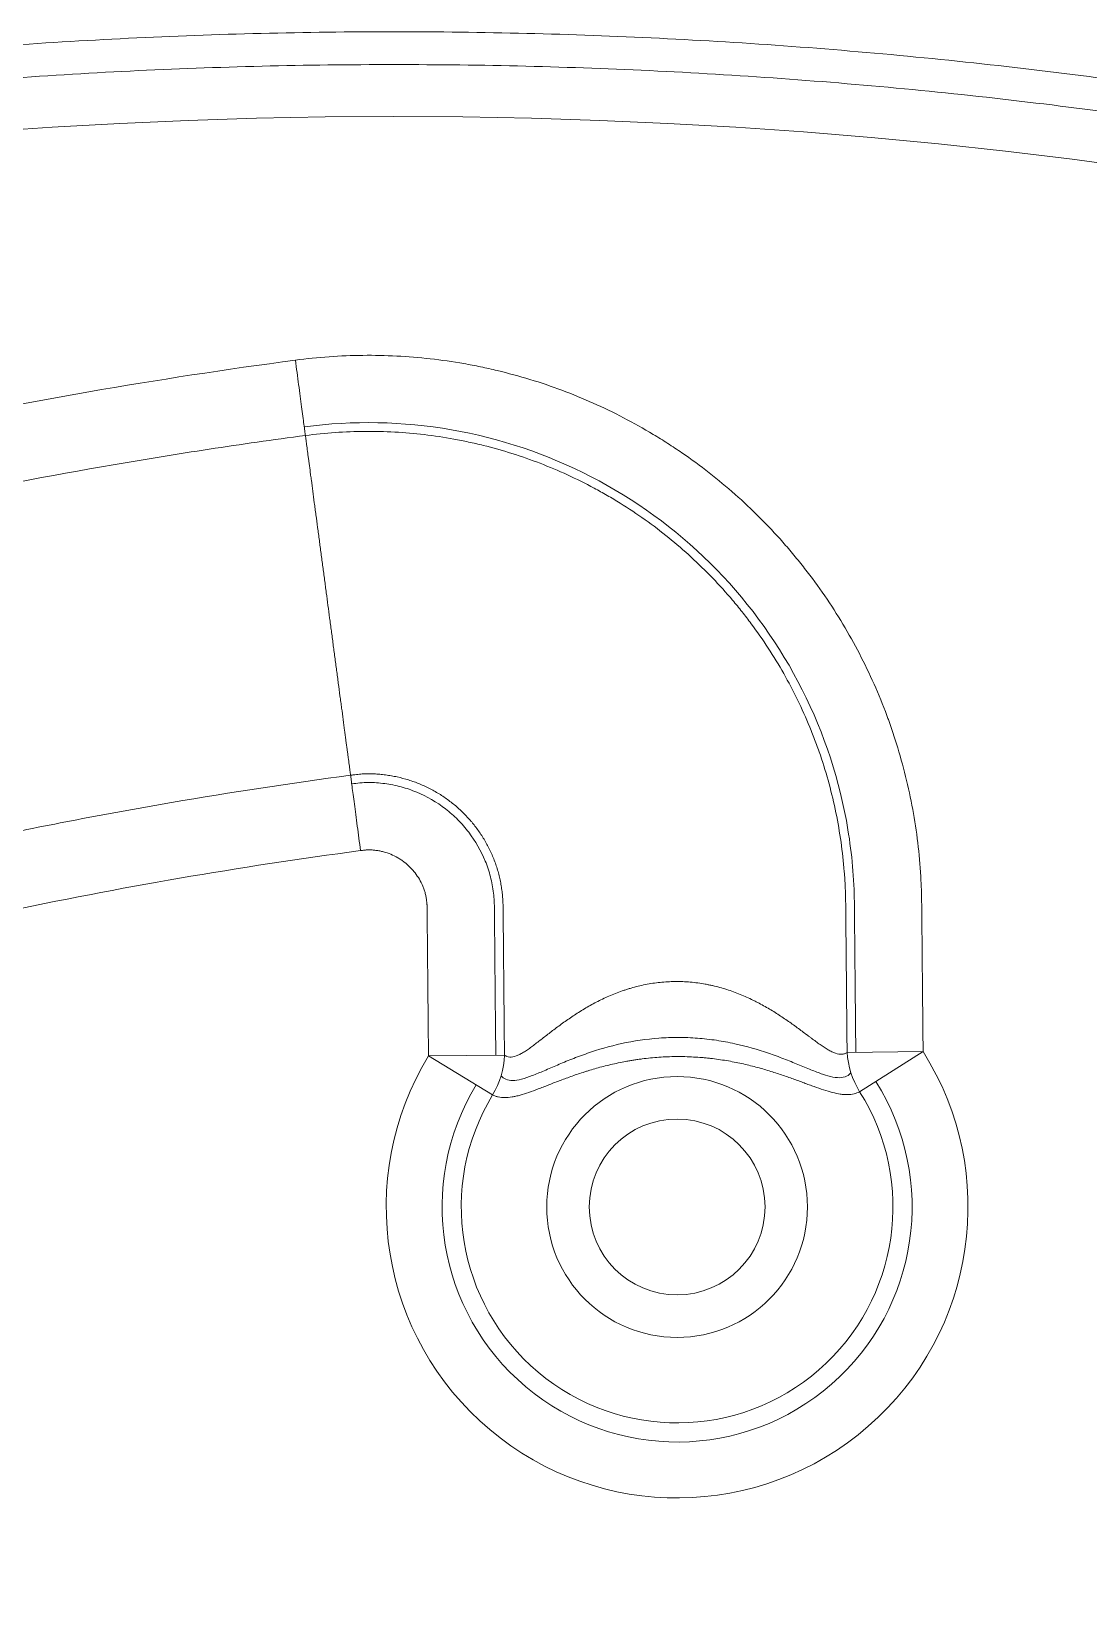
# Model space of a CAD drawing. Header units: millimetres. Extents: x -461 to 2810, y 2853 to 3908.
# Drawn here: x 1785.3 to 1825, y 3680.6 to 3740.2 of the extents above; entities that cross this region are included whole.
import ezdxf

# ---------------------------------------------------------------- set-up
doc = ezdxf.new("R2010")
doc.units = ezdxf.units.MM
doc.layers.add('粗实线层', color=7, linetype='Continuous', lineweight=35)

msp = doc.modelspace()

# ---------------------------------------------------------------- linework, layer by layer
at = {"layer": '粗实线层', "lineweight": 20}
for p, q in [((1803.054, 3701.816), (1800.199, 3701.788)), ((1802.609, 3700.325), (1800.199, 3701.788)), ((1815.924, 3701.922), (1818.779, 3701.95)), ((1816.395, 3700.444), (1818.779, 3701.95))]:
    msp.add_line(p, q, dxfattribs=at)
for centre, radius in [((1798.902, 3537.047), 200.02), ((1809.539, 3696.115), 4.898), ((1809.539, 3696.115), 3.302)]:
    msp.add_circle(centre, radius, dxfattribs=at)
for radius in [10.928, 8.827, 8.109]:
    msp.add_arc((1809.539, 3696.115), radius, 148.72174, 32.27167, dxfattribs=at)
for centre, major_axis, ratio, start_param, end_param in [((1800.199, 3701.788), (-1.372, -2.668), 0.939417, 1.504327, 2.030187), ((1818.779, 3701.95), (1.423, -2.641), 0.939429, 4.253188, 4.777433)]:
    msp.add_ellipse(centre, major_axis=major_axis, ratio=ratio, start_param=start_param, end_param=end_param, dxfattribs=at)
for points in [[(1798.902, 3333.847), (1795.577, 3333.847), (1788.927, 3334.011), (1778.977, 3334.745), (1769.074, 3335.966), (1759.243, 3337.672), (1749.508, 3339.858), (1739.892, 3342.519), (1730.418, 3345.649), (1721.109, 3349.24), (1711.988, 3353.283), (1703.075, 3357.769), (1694.394, 3362.687), (1685.965, 3368.025), (1677.807, 3373.77), (1669.941, 3379.909), (1662.386, 3386.426), (1655.16, 3393.306), (1648.28, 3400.532), (1641.763, 3408.087), (1635.624, 3415.953), (1629.879, 3424.11), (1624.541, 3432.54), (1619.623, 3441.221), (1615.137, 3450.133), (1611.094, 3459.255), (1607.503, 3468.564), (1604.373, 3478.038), (1601.712, 3487.654), (1599.526, 3497.389), (1597.82, 3507.22), (1596.599, 3517.122), (1595.865, 3527.073), (1595.62, 3537.047), (1595.865, 3547.022), (1596.599, 3556.972), (1597.82, 3566.875), (1599.526, 3576.706), (1601.712, 3586.441), (1604.373, 3596.057), (1607.503, 3605.531), (1611.094, 3614.84), (1615.137, 3623.961), (1619.623, 3632.874), (1624.541, 3641.555), (1629.879, 3649.985), (1635.624, 3658.142), (1641.763, 3666.008), (1648.28, 3673.563), (1655.16, 3680.789), (1662.386, 3687.669), (1669.941, 3694.186), (1677.807, 3700.325), (1685.965, 3706.07), (1694.394, 3711.408), (1703.075, 3716.326), (1711.988, 3720.812), (1721.109, 3724.855), (1730.418, 3728.446), (1739.892, 3731.576), (1749.508, 3734.237), (1759.243, 3736.423), (1769.074, 3738.129), (1778.977, 3739.35), (1788.927, 3740.084), (1798.902, 3740.329), (1808.876, 3740.084), (1818.827, 3739.35), (1828.729, 3738.129), (1838.56, 3736.423), (1848.295, 3734.237), (1857.911, 3731.576), (1867.385, 3728.446), (1876.694, 3724.855), (1885.816, 3720.812), (1894.728, 3716.326), (1903.409, 3711.408), (1911.839, 3706.07), (1919.996, 3700.325), (1927.862, 3694.186), (1935.417, 3687.669), (1942.644, 3680.789), (1949.524, 3673.563), (1956.041, 3666.008), (1962.179, 3658.142), (1967.924, 3649.985), (1973.262, 3641.555), (1978.18, 3632.874), (1982.666, 3623.961), (1986.709, 3614.84), (1990.3, 3605.531), (1993.43, 3596.057), (1996.091, 3586.441), (1998.277, 3576.706), (1999.983, 3566.875), (2001.205, 3556.972), (2001.939, 3547.022), (2002.183, 3537.047), (2001.939, 3527.073), (2001.205, 3517.122), (1999.983, 3507.22), (1998.277, 3497.389), (1996.091, 3487.654), (1993.43, 3478.038), (1990.3, 3468.564), (1986.709, 3459.255), (1982.666, 3450.133), (1978.18, 3441.221), (1973.262, 3432.54), (1967.924, 3424.11), (1962.179, 3415.953), (1956.041, 3408.087), (1949.524, 3400.532), (1942.644, 3393.306), (1935.417, 3386.426), (1927.862, 3379.909), (1919.996, 3373.77), (1911.839, 3368.025), (1903.409, 3362.687), (1894.728, 3357.769), (1885.816, 3353.283), (1876.694, 3349.24), (1867.385, 3345.649), (1857.911, 3342.519), (1848.295, 3339.858), (1838.56, 3337.672), (1828.729, 3335.966), (1818.827, 3334.745), (1808.876, 3334.011), (1802.227, 3333.847), (1798.902, 3333.847)], [(1798.902, 3335.079), (1802.206, 3335.079), (1808.816, 3335.242), (1818.706, 3335.971), (1828.549, 3337.185), (1838.32, 3338.881), (1847.996, 3341.053), (1857.554, 3343.699), (1866.97, 3346.809), (1876.223, 3350.378), (1885.289, 3354.397), (1894.147, 3358.856), (1902.776, 3363.744), (1911.154, 3369.05), (1919.262, 3374.76), (1927.08, 3380.861), (1934.59, 3387.339), (1941.772, 3394.177), (1948.61, 3401.36), (1955.088, 3408.869), (1961.189, 3416.687), (1966.899, 3424.795), (1972.205, 3433.173), (1977.093, 3441.802), (1981.552, 3450.66), (1985.571, 3459.727), (1989.14, 3468.979), (1992.251, 3478.396), (1994.896, 3487.953), (1997.069, 3497.63), (1998.764, 3507.401), (1999.978, 3517.243), (2000.707, 3527.133), (2000.951, 3537.047), (2000.707, 3546.961), (1999.978, 3556.852), (1998.764, 3566.694), (1997.069, 3576.465), (1994.896, 3586.141), (1992.251, 3595.699), (1989.14, 3605.116), (1985.571, 3614.368), (1981.552, 3623.435), (1977.093, 3632.293), (1972.205, 3640.921), (1966.899, 3649.3), (1961.189, 3657.408), (1955.088, 3665.226), (1948.61, 3672.735), (1941.772, 3679.918), (1934.59, 3686.756), (1927.08, 3693.233), (1919.262, 3699.335), (1911.154, 3705.045), (1902.776, 3710.351), (1894.147, 3715.239), (1885.289, 3719.698), (1876.223, 3723.716), (1866.97, 3727.285), (1857.554, 3730.396), (1847.996, 3733.041), (1838.32, 3735.214), (1828.549, 3736.91), (1818.706, 3738.124), (1808.816, 3738.853), (1798.902, 3739.096), (1788.988, 3738.853), (1779.097, 3738.124), (1769.255, 3736.91), (1759.484, 3735.214), (1749.808, 3733.041), (1740.25, 3730.396), (1730.833, 3727.285), (1721.581, 3723.716), (1712.515, 3719.698), (1703.656, 3715.239), (1695.028, 3710.351), (1686.649, 3705.045), (1678.541, 3699.335), (1670.723, 3693.233), (1663.214, 3686.756), (1656.031, 3679.918), (1649.193, 3672.735), (1642.716, 3665.226), (1636.614, 3657.408), (1630.904, 3649.3), (1625.598, 3640.921), (1620.71, 3632.293), (1616.252, 3623.435), (1612.233, 3614.368), (1608.664, 3605.116), (1605.553, 3595.699), (1602.908, 3586.141), (1600.735, 3576.465), (1599.04, 3566.694), (1597.826, 3556.852), (1597.096, 3546.961), (1596.853, 3537.047), (1597.096, 3527.133), (1597.826, 3517.243), (1599.04, 3507.401), (1600.735, 3497.63), (1602.908, 3487.953), (1605.553, 3478.396), (1608.664, 3468.979), (1612.233, 3459.727), (1616.252, 3450.66), (1620.71, 3441.802), (1625.598, 3433.173), (1630.904, 3424.795), (1636.614, 3416.687), (1642.716, 3408.869), (1649.193, 3401.36), (1656.031, 3394.177), (1663.214, 3387.339), (1670.723, 3380.861), (1678.541, 3374.76), (1686.649, 3369.05), (1695.028, 3363.744), (1703.656, 3358.856), (1712.515, 3354.397), (1721.581, 3350.378), (1730.833, 3346.809), (1740.25, 3343.699), (1749.808, 3341.053), (1759.484, 3338.881), (1769.255, 3337.185), (1779.097, 3335.971), (1788.988, 3335.242), (1795.597, 3335.079), (1798.902, 3335.079)], [(1779.726, 3725.228), (1784.847, 3726.329), (1790.005, 3727.224), (1795.198, 3727.915)], [(1797.648, 3709.497), (1793.1, 3708.892), (1788.582, 3708.114), (1784.095, 3707.161)]]:
    msp.add_open_spline(points, degree=3, dxfattribs=at)
for points, knots in [([(1795.198, 3727.915), (1795.623, 3727.972), (1796.47, 3728.058), (1797.316, 3728.092), (1798.161, 3728.1), (1798.583, 3728.091), (1799.426, 3728.048), (1799.847, 3728.013), (1800.688, 3727.918), (1801.109, 3727.858), (1801.738, 3727.748), (1801.948, 3727.708), (1802.367, 3727.621), (1802.575, 3727.574), (1803.197, 3727.425), (1803.607, 3727.314), (1804.416, 3727.066), (1804.816, 3726.931), (1805.607, 3726.635), (1806.389, 3726.316), (1807.151, 3725.949), (1807.904, 3725.557), (1808.276, 3725.349), (1808.735, 3725.074), (1808.826, 3725.018), (1809.007, 3724.905), (1809.278, 3724.734), (1809.898, 3724.322), (1810.409, 3723.946), (1811.075, 3723.426), (1811.4, 3723.156), (1812.348, 3722.317), (1812.947, 3721.718), (1813.652, 3720.921), (1813.791, 3720.759), (1813.996, 3720.512), (1814.064, 3720.429), (1814.198, 3720.263), (1814.529, 3719.845), (1814.843, 3719.416), (1815.322, 3718.718), (1815.55, 3718.362), (1815.984, 3717.638), (1816.19, 3717.27), (1816.58, 3716.52), (1816.763, 3716.139), (1817.108, 3715.364), (1817.269, 3714.969), (1817.437, 3714.518), (1817.456, 3714.468), (1817.492, 3714.368), (1817.546, 3714.217), (1817.669, 3713.864), (1817.766, 3713.56), (1817.952, 3712.951), (1818.062, 3712.542), (1818.356, 3711.309), (1818.502, 3710.478), (1818.644, 3709.216), (1818.679, 3708.793), (1818.706, 3708.262), (1818.71, 3708.155), (1818.718, 3707.942), (1818.721, 3707.835), (1818.725, 3707.621), (1818.726, 3707.514), (1818.728, 3707.3), (1818.729, 3707.193), (1818.732, 3706.872), (1818.734, 3706.658), (1818.739, 3706.23), (1818.741, 3706.016), (1818.747, 3705.374), (1818.751, 3704.946), (1818.763, 3703.662), (1818.771, 3702.806), (1818.779, 3701.95)], [0, 0, 0, 0, 0.03125, 0.0625, 0.0625, 0.09375, 0.09375, 0.125, 0.125, 0.15625, 0.15625, 0.171875, 0.171875, 0.1875, 0.1875, 0.21875, 0.21875, 0.25, 0.25, 0.28125, 0.3125, 0.3125, 0.34375, 0.34375, 0.351562, 0.351562, 0.359375, 0.375, 0.40625, 0.40625, 0.4375, 0.4375, 0.5, 0.5, 0.515625, 0.515625, 0.523437, 0.523437, 0.53125, 0.5625, 0.5625, 0.59375, 0.59375, 0.625, 0.625, 0.65625, 0.65625, 0.6875, 0.6875, 0.691406, 0.691406, 0.695312, 0.703125, 0.71875, 0.71875, 0.75, 0.75, 0.8125, 0.8125, 0.84375, 0.84375, 0.851562, 0.851562, 0.859375, 0.859375, 0.867187, 0.867187, 0.875, 0.875, 0.890625, 0.890625, 0.90625, 0.90625, 0.9375, 0.9375, 1, 1, 1, 1]), ([(1795.574, 3725.085), (1795.568, 3725.133), (1795.56, 3725.193), (1795.541, 3725.334), (1795.531, 3725.416), (1795.506, 3725.599), (1795.493, 3725.7), (1795.463, 3725.92), (1795.448, 3726.039), (1795.414, 3726.291), (1795.396, 3726.425), (1795.359, 3726.702), (1795.34, 3726.847), (1795.301, 3727.143), (1795.281, 3727.295), (1795.24, 3727.603), (1795.219, 3727.759), (1795.198, 3727.915)], [0, 0, 0, 0, 0.125, 0.125, 0.25, 0.25, 0.375, 0.375, 0.5, 0.5, 0.625, 0.625, 0.75, 0.75, 0.875, 0.875, 1, 1, 1, 1]), ([(1816.251, 3701.925), (1816.241, 3703.068), (1816.23, 3704.211), (1816.215, 3705.766), (1816.211, 3706.177), (1816.205, 3706.796), (1816.203, 3707.001), (1816.2, 3707.408), (1816.198, 3707.631), (1816.164, 3708.793), (1816.064, 3709.713), (1815.56, 3712.444), (1814.945, 3714.212), (1813.214, 3717.485), (1812.098, 3718.987), (1809.466, 3721.592), (1807.951, 3722.691), (1804.66, 3724.388), (1802.886, 3724.983), (1799.238, 3725.617), (1797.366, 3725.654), (1795.531, 3725.41)], [0, 0, 0, 0, 0.103753, 0.103753, 0.141097, 0.141097, 0.159769, 0.159769, 0.178441, 0.178441, 0.253128, 0.253128, 0.402502, 0.402502, 0.551877, 0.551877, 0.701251, 0.701251, 0.850626, 0.850626, 1, 1, 1, 1]), ([(1795.574, 3725.085), (1794.369, 3724.925), (1792.562, 3724.668), (1790.76, 3724.385), (1789.559, 3724.191), (1788.959, 3724.091), (1785.962, 3723.577), (1783.573, 3723.121), (1781.192, 3722.621)], [0, 0, 0, 0, 0.25, 0.375, 0.375, 0.5, 0.5, 1, 1, 1, 1]), ([(1815.924, 3701.922), (1815.917, 3702.677), (1815.906, 3703.808), (1815.896, 3704.94), (1815.889, 3705.694), (1815.885, 3706.072), (1815.88, 3706.637), (1815.878, 3706.826), (1815.875, 3707.109), (1815.874, 3707.203), (1815.873, 3707.392), (1815.872, 3707.486), (1815.869, 3707.675), (1815.867, 3707.769), (1815.861, 3707.957), (1815.85, 3708.239), (1815.833, 3708.519), (1815.789, 3709.079), (1815.748, 3709.449), (1815.644, 3710.187), (1815.58, 3710.553), (1815.431, 3711.282), (1815.344, 3711.644), (1815.149, 3712.364), (1815.04, 3712.722), (1814.889, 3713.167), (1814.858, 3713.256), (1814.794, 3713.433), (1814.762, 3713.522), (1814.663, 3713.786), (1814.594, 3713.961), (1814.379, 3714.482), (1814.226, 3714.823), (1813.9, 3715.493), (1813.727, 3715.822), (1813.36, 3716.47), (1812.974, 3717.105), (1812.547, 3717.718), (1812.211, 3718.169), (1812.04, 3718.392), (1811.862, 3718.611), (1811.743, 3718.757), (1811.682, 3718.829), (1811.378, 3719.189), (1811.127, 3719.467), (1810.609, 3720.005), (1810.342, 3720.266), (1809.794, 3720.769), (1809.513, 3721.012), (1808.934, 3721.48), (1808.637, 3721.706), (1808.029, 3722.139), (1807.717, 3722.346), (1807.317, 3722.595), (1807.236, 3722.644), (1807.075, 3722.741), (1806.831, 3722.884), (1806.257, 3723.203), (1805.756, 3723.453), (1805.079, 3723.763), (1804.736, 3723.908), (1803.695, 3724.309), (1802.984, 3724.534), (1802.074, 3724.76), (1801.89, 3724.802), (1801.614, 3724.861), (1801.522, 3724.88), (1801.337, 3724.917), (1800.875, 3725.005), (1800.042, 3725.13), (1799.3, 3725.194), (1798.557, 3725.235), (1798.185, 3725.244), (1797.441, 3725.239), (1797.068, 3725.224), (1796.322, 3725.173), (1795.949, 3725.135), (1795.575, 3725.085)], [0, 0, 0, 0, 0.0625, 0.09375, 0.09375, 0.125, 0.125, 0.140625, 0.140625, 0.148438, 0.148438, 0.15625, 0.15625, 0.164063, 0.164063, 0.171875, 0.1875, 0.1875, 0.21875, 0.21875, 0.25, 0.25, 0.28125, 0.28125, 0.3125, 0.3125, 0.320313, 0.320313, 0.328125, 0.328125, 0.34375, 0.34375, 0.375, 0.375, 0.40625, 0.40625, 0.4375, 0.46875, 0.46875, 0.484375, 0.492188, 0.492188, 0.5, 0.5, 0.53125, 0.53125, 0.5625, 0.5625, 0.59375, 0.59375, 0.625, 0.625, 0.65625, 0.65625, 0.664063, 0.664063, 0.671875, 0.6875, 0.71875, 0.71875, 0.75, 0.75, 0.8125, 0.8125, 0.828125, 0.828125, 0.835938, 0.835938, 0.84375, 0.875, 0.90625, 0.90625, 0.9375, 0.9375, 0.96875, 0.96875, 1, 1, 1, 1]), ([(1795.575, 3725.085), (1795.578, 3725.059), (1795.582, 3725.03), (1795.59, 3724.97), (1795.594, 3724.938), (1795.607, 3724.838), (1795.617, 3724.764), (1795.639, 3724.603), (1795.65, 3724.515), (1795.666, 3724.397), (1795.669, 3724.373), (1795.676, 3724.324), (1795.679, 3724.299), (1795.689, 3724.223), (1795.696, 3724.171), (1795.718, 3724.01), (1795.733, 3723.897), (1795.756, 3723.718), (1795.769, 3723.626), (1795.781, 3723.531), (1795.79, 3723.467), (1795.794, 3723.434), (1795.816, 3723.27), (1795.834, 3723.135), (1795.871, 3722.854), (1795.89, 3722.71), (1795.915, 3722.524), (1795.92, 3722.487), (1795.93, 3722.411), (1795.935, 3722.373), (1795.95, 3722.259), (1795.961, 3722.182), (1795.992, 3721.949), (1796.013, 3721.791), (1796.044, 3721.551), (1796.055, 3721.471), (1796.077, 3721.309), (1796.088, 3721.227), (1796.12, 3720.982), (1796.142, 3720.818), (1796.186, 3720.488), (1796.208, 3720.323), (1796.241, 3720.076), (1796.252, 3719.994), (1796.273, 3719.83), (1796.295, 3719.666), (1796.317, 3719.504), (1796.338, 3719.343), (1796.349, 3719.262), (1796.381, 3719.022), (1796.402, 3718.863), (1796.444, 3718.549), (1796.465, 3718.39), (1796.497, 3718.15), (1796.508, 3718.07), (1796.529, 3717.908), (1796.551, 3717.746), (1796.572, 3717.582), (1796.594, 3717.418), (1796.605, 3717.336), (1796.638, 3717.089), (1796.66, 3716.924), (1796.704, 3716.595), (1796.726, 3716.43), (1796.758, 3716.185), (1796.769, 3716.103), (1796.791, 3715.941), (1796.801, 3715.861), (1796.833, 3715.621), (1796.854, 3715.463), (1796.885, 3715.23), (1796.895, 3715.153), (1796.911, 3715.039), (1796.916, 3715.001), (1796.926, 3714.926), (1796.951, 3714.739), (1796.975, 3714.558), (1797.012, 3714.277), (1797.03, 3714.142), (1797.052, 3713.978), (1797.056, 3713.946), (1797.065, 3713.881), (1797.077, 3713.786), (1797.089, 3713.695), (1797.113, 3713.516), (1797.128, 3713.402), (1797.15, 3713.241), (1797.157, 3713.189), (1797.167, 3713.113), (1797.17, 3713.088), (1797.177, 3713.039), (1797.193, 3712.919), (1797.207, 3712.81), (1797.229, 3712.648), (1797.238, 3712.574), (1797.252, 3712.474), (1797.256, 3712.442), (1797.264, 3712.382), (1797.268, 3712.354), (1797.271, 3712.327)], [0, 0, 0, 0, 0.015625, 0.015625, 0.03125, 0.03125, 0.0625, 0.0625, 0.09375, 0.09375, 0.101562, 0.101562, 0.109375, 0.109375, 0.125, 0.125, 0.15625, 0.15625, 0.171875, 0.179687, 0.179687, 0.1875, 0.1875, 0.21875, 0.21875, 0.25, 0.25, 0.257812, 0.257812, 0.265625, 0.265625, 0.28125, 0.28125, 0.3125, 0.3125, 0.328125, 0.328125, 0.34375, 0.34375, 0.375, 0.375, 0.40625, 0.40625, 0.421875, 0.421875, 0.4375, 0.453125, 0.453125, 0.46875, 0.46875, 0.5, 0.5, 0.53125, 0.53125, 0.546875, 0.546875, 0.5625, 0.578125, 0.578125, 0.59375, 0.59375, 0.625, 0.625, 0.65625, 0.65625, 0.671875, 0.671875, 0.6875, 0.6875, 0.71875, 0.71875, 0.734375, 0.734375, 0.742187, 0.742187, 0.75, 0.78125, 0.78125, 0.8125, 0.8125, 0.820312, 0.820312, 0.828125, 0.84375, 0.84375, 0.875, 0.875, 0.890625, 0.890625, 0.898437, 0.898437, 0.90625, 0.9375, 0.9375, 0.96875, 0.96875, 0.984375, 0.984375, 1, 1, 1, 1]), ([(1783.865, 3710.03), (1784.974, 3710.263), (1786.086, 3710.486), (1788.314, 3710.911), (1789.429, 3711.113), (1792.782, 3711.687), (1795.023, 3712.028), (1797.271, 3712.327)], [0, 0, 0, 0, 0.25, 0.25, 0.5, 0.5, 1, 1, 1, 1]), ([(1797.271, 3712.327), (1797.274, 3712.327), (1797.276, 3712.328), (1797.28, 3712.328), (1797.287, 3712.329), (1797.303, 3712.331), (1797.335, 3712.335), (1797.4, 3712.344), (1797.455, 3712.35), (1797.565, 3712.362), (1797.638, 3712.369), (1797.748, 3712.377), (1797.784, 3712.379), (1797.857, 3712.382), (1797.894, 3712.382), (1798.003, 3712.383), (1798.076, 3712.381), (1798.222, 3712.374), (1798.295, 3712.369), (1798.441, 3712.356), (1798.586, 3712.34), (1798.732, 3712.318), (1798.841, 3712.3), (1798.877, 3712.293), (1798.95, 3712.279), (1798.986, 3712.271), (1799.167, 3712.232), (1799.309, 3712.194), (1799.589, 3712.107), (1799.726, 3712.057), (1799.997, 3711.946), (1800.129, 3711.885), (1800.325, 3711.784), (1800.39, 3711.749), (1800.518, 3711.676), (1800.582, 3711.638), (1800.769, 3711.52), (1800.89, 3711.436), (1801.123, 3711.259), (1801.236, 3711.165), (1801.452, 3710.969), (1801.557, 3710.866), (1801.707, 3710.704), (1801.756, 3710.649), (1801.828, 3710.565), (1801.851, 3710.536), (1801.898, 3710.479), (1802.013, 3710.334), (1802.119, 3710.185), (1802.278, 3709.939), (1802.352, 3709.813), (1802.489, 3709.554), (1802.552, 3709.422), (1802.638, 3709.219), (1802.666, 3709.15), (1802.718, 3709.011), (1802.742, 3708.942), (1802.788, 3708.802), (1802.808, 3708.731), (1802.846, 3708.59), (1802.863, 3708.519), (1802.894, 3708.376), (1802.908, 3708.305), (1802.933, 3708.161), (1802.944, 3708.089), (1802.96, 3707.98), (1802.964, 3707.944), (1802.973, 3707.872), (1802.977, 3707.835), (1802.984, 3707.763), (1802.987, 3707.726), (1802.992, 3707.653), (1802.994, 3707.616), (1802.999, 3707.506), (1803.001, 3707.432), (1803.003, 3707.284), (1803.003, 3707.21), (1803.006, 3706.841), (1803.009, 3706.545), (1803.015, 3705.954), (1803.018, 3705.659), (1803.032, 3704.181), (1803.043, 3702.998), (1803.054, 3701.816)], [0, 0, 0, 0, 0.000488, 0.000488, 0.000977, 0.001953, 0.003906, 0.007813, 0.015625, 0.015625, 0.03125, 0.03125, 0.039063, 0.039063, 0.046875, 0.046875, 0.0625, 0.0625, 0.078125, 0.078125, 0.09375, 0.109375, 0.109375, 0.117188, 0.117188, 0.125, 0.125, 0.15625, 0.15625, 0.1875, 0.1875, 0.21875, 0.21875, 0.234375, 0.234375, 0.25, 0.25, 0.28125, 0.28125, 0.3125, 0.3125, 0.34375, 0.34375, 0.359375, 0.359375, 0.367188, 0.367188, 0.375, 0.40625, 0.40625, 0.4375, 0.4375, 0.46875, 0.46875, 0.484375, 0.484375, 0.5, 0.5, 0.515625, 0.515625, 0.53125, 0.53125, 0.546875, 0.546875, 0.5625, 0.5625, 0.570313, 0.570313, 0.578125, 0.578125, 0.585938, 0.585938, 0.59375, 0.59375, 0.609375, 0.609375, 0.625, 0.625, 0.6875, 0.6875, 0.75, 0.75, 1, 1, 1, 1]), ([(1797.271, 3712.327), (1797.278, 3712.279), (1797.286, 3712.22), (1797.304, 3712.078), (1797.315, 3711.997), (1797.34, 3711.814), (1797.353, 3711.712), (1797.382, 3711.492), (1797.398, 3711.373), (1797.432, 3711.121), (1797.449, 3710.988), (1797.486, 3710.71), (1797.506, 3710.566), (1797.545, 3710.269), (1797.565, 3710.117), (1797.606, 3709.809), (1797.627, 3709.653), (1797.648, 3709.497)], [0, 0, 0, 0, 0.125, 0.125, 0.25, 0.25, 0.375, 0.375, 0.5, 0.5, 0.625, 0.625, 0.75, 0.75, 0.875, 0.875, 1, 1, 1, 1]), ([(1797.314, 3712.003), (1797.522, 3712.03), (1797.73, 3712.054), (1798.143, 3712.057), (1798.35, 3712.04), (1798.762, 3711.986), (1798.969, 3711.945), (1799.371, 3711.837), (1799.567, 3711.77), (1800.14, 3711.532), (1800.508, 3711.319), (1801, 3710.939), (1801.155, 3710.803), (1801.448, 3710.509), (1801.587, 3710.35), (1801.966, 3709.852), (1802.171, 3709.492), (1802.41, 3708.913), (1802.477, 3708.714), (1802.578, 3708.312), (1802.613, 3708.109), (1802.653, 3707.801), (1802.663, 3707.698), (1802.673, 3707.49), (1802.674, 3707.385), (1802.677, 3707.071), (1802.679, 3706.862), (1802.685, 3706.234), (1802.689, 3705.816), (1802.704, 3704.202), (1802.716, 3703.007), (1802.727, 3701.813)], [0, 0, 0, 0, 0.046062, 0.046062, 0.092124, 0.092124, 0.138187, 0.138187, 0.184249, 0.184249, 0.276373, 0.276373, 0.322436, 0.322436, 0.368498, 0.368498, 0.460622, 0.460622, 0.506684, 0.506684, 0.552747, 0.552747, 0.575778, 0.575778, 0.598809, 0.598809, 0.644871, 0.644871, 0.736996, 0.736996, 1, 1, 1, 1]), ([(1800.199, 3701.788), (1800.192, 3702.564), (1800.185, 3703.34), (1800.174, 3704.503), (1800.17, 3704.891), (1800.163, 3705.667), (1800.159, 3706.055), (1800.153, 3706.637), (1800.151, 3706.831), (1800.149, 3707.073), (1800.149, 3707.121), (1800.148, 3707.218), (1800.148, 3707.267), (1800.147, 3707.34), (1800.146, 3707.364), (1800.145, 3707.412), (1800.144, 3707.436), (1800.143, 3707.473), (1800.142, 3707.485), (1800.141, 3707.509), (1800.14, 3707.521), (1800.136, 3707.556), (1800.133, 3707.58), (1800.123, 3707.652), (1800.116, 3707.699), (1800.099, 3707.793), (1800.09, 3707.84), (1800.073, 3707.91), (1800.067, 3707.933), (1800.053, 3707.98), (1800.045, 3708.003), (1800.03, 3708.049), (1800.021, 3708.072), (1800.004, 3708.117), (1799.995, 3708.14), (1799.948, 3708.251), (1799.905, 3708.338), (1799.808, 3708.504), (1799.754, 3708.584), (1799.666, 3708.7), (1799.634, 3708.737), (1799.57, 3708.81), (1799.537, 3708.845), (1799.435, 3708.948), (1799.362, 3709.011), (1799.247, 3709.099), (1799.208, 3709.127), (1799.147, 3709.167), (1799.127, 3709.18), (1799.086, 3709.206), (1799.065, 3709.218), (1798.959, 3709.279), (1798.872, 3709.321), (1798.695, 3709.395), (1798.603, 3709.426), (1798.486, 3709.457), (1798.463, 3709.463), (1798.415, 3709.474), (1798.392, 3709.479), (1798.32, 3709.493), (1798.272, 3709.501), (1798.176, 3709.513), (1798.128, 3709.518), (1798.056, 3709.524), (1798.033, 3709.525), (1797.997, 3709.527), (1797.985, 3709.527), (1797.961, 3709.528), (1797.949, 3709.528), (1797.925, 3709.527), (1797.912, 3709.526), (1797.888, 3709.525), (1797.852, 3709.521), (1797.816, 3709.518), (1797.744, 3709.51), (1797.696, 3709.503), (1797.648, 3709.497)], [0, 0, 0, 0, 0.25, 0.25, 0.375, 0.375, 0.5, 0.5, 0.5625, 0.5625, 0.578125, 0.578125, 0.59375, 0.59375, 0.601562, 0.601562, 0.609375, 0.609375, 0.613281, 0.613281, 0.617187, 0.617187, 0.625, 0.625, 0.640625, 0.640625, 0.65625, 0.65625, 0.664062, 0.664062, 0.671875, 0.671875, 0.679687, 0.679687, 0.6875, 0.6875, 0.71875, 0.71875, 0.75, 0.75, 0.765625, 0.765625, 0.78125, 0.78125, 0.8125, 0.8125, 0.828125, 0.828125, 0.835937, 0.835937, 0.84375, 0.84375, 0.875, 0.875, 0.90625, 0.90625, 0.914062, 0.914062, 0.921875, 0.921875, 0.9375, 0.9375, 0.953125, 0.953125, 0.960937, 0.960937, 0.964844, 0.964844, 0.96875, 0.96875, 0.972656, 0.972656, 0.976562, 0.984375, 0.984375, 1, 1, 1, 1]), ([(1803.054, 3701.816), (1803.069, 3701.805), (1803.084, 3701.795), (1803.115, 3701.778), (1803.131, 3701.771), (1803.18, 3701.753), (1803.215, 3701.747), (1803.325, 3701.74), (1803.404, 3701.755), (1803.513, 3701.795), (1803.535, 3701.804), (1803.58, 3701.823), (1803.603, 3701.834), (1803.672, 3701.869), (1803.719, 3701.895), (1803.815, 3701.953), (1803.864, 3701.985), (1803.963, 3702.052), (1804.014, 3702.088), (1804.168, 3702.2), (1804.275, 3702.282), (1804.441, 3702.41), (1804.498, 3702.454), (1804.612, 3702.543), (1804.67, 3702.588), (1804.847, 3702.725), (1804.968, 3702.818), (1805.218, 3703.003), (1805.347, 3703.095), (1805.546, 3703.232), (1805.614, 3703.278), (1805.751, 3703.368), (1805.821, 3703.413), (1805.963, 3703.502), (1806.035, 3703.546), (1806.182, 3703.632), (1806.257, 3703.674), (1806.483, 3703.798), (1806.638, 3703.877), (1806.956, 3704.026), (1807.12, 3704.096), (1807.372, 3704.192), (1807.457, 3704.222), (1807.587, 3704.266), (1807.631, 3704.28), (1807.719, 3704.308), (1807.763, 3704.321), (1807.985, 3704.386), (1808.165, 3704.43), (1808.529, 3704.502), (1808.713, 3704.53), (1809.085, 3704.569), (1809.273, 3704.579), (1809.512, 3704.581), (1809.559, 3704.581), (1809.655, 3704.58), (1809.798, 3704.576), (1809.94, 3704.567), (1810.223, 3704.542), (1810.41, 3704.517), (1810.642, 3704.474), (1810.688, 3704.465), (1810.78, 3704.447), (1810.917, 3704.417), (1811.052, 3704.383), (1811.317, 3704.31), (1811.489, 3704.255), (1811.826, 3704.133), (1811.99, 3704.066), (1812.23, 3703.958), (1812.31, 3703.921), (1812.427, 3703.863), (1812.466, 3703.844), (1812.544, 3703.804), (1812.582, 3703.784), (1812.773, 3703.684), (1812.92, 3703.6), (1813.134, 3703.472), (1813.204, 3703.428), (1813.342, 3703.34), (1813.41, 3703.296), (1813.611, 3703.163), (1813.741, 3703.073), (1813.993, 3702.893), (1814.115, 3702.803), (1814.294, 3702.669), (1814.353, 3702.625), (1814.44, 3702.56), (1814.469, 3702.538), (1814.526, 3702.495), (1814.554, 3702.474), (1814.694, 3702.369), (1814.803, 3702.29), (1814.959, 3702.18), (1815.01, 3702.145), (1815.11, 3702.079), (1815.159, 3702.049), (1815.256, 3701.992), (1815.303, 3701.966), (1815.373, 3701.933), (1815.396, 3701.922), (1815.441, 3701.903), (1815.464, 3701.895), (1815.573, 3701.857), (1815.653, 3701.842), (1815.745, 3701.849), (1815.763, 3701.851), (1815.798, 3701.859), (1815.815, 3701.864), (1815.865, 3701.883), (1815.896, 3701.9), (1815.924, 3701.922)], [0, 0, 0, 0, 0.007813, 0.007813, 0.015625, 0.015625, 0.03125, 0.03125, 0.0625, 0.0625, 0.070313, 0.070313, 0.078125, 0.078125, 0.09375, 0.09375, 0.109375, 0.109375, 0.125, 0.125, 0.15625, 0.15625, 0.171875, 0.171875, 0.1875, 0.1875, 0.21875, 0.21875, 0.25, 0.25, 0.265625, 0.265625, 0.28125, 0.28125, 0.296875, 0.296875, 0.3125, 0.3125, 0.34375, 0.34375, 0.375, 0.375, 0.390625, 0.390625, 0.398438, 0.398438, 0.40625, 0.40625, 0.4375, 0.4375, 0.46875, 0.46875, 0.5, 0.5, 0.507813, 0.507813, 0.515625, 0.53125, 0.53125, 0.5625, 0.5625, 0.570313, 0.570313, 0.578125, 0.59375, 0.59375, 0.625, 0.625, 0.65625, 0.65625, 0.671875, 0.671875, 0.679688, 0.679688, 0.6875, 0.6875, 0.71875, 0.71875, 0.734375, 0.734375, 0.75, 0.75, 0.78125, 0.78125, 0.8125, 0.8125, 0.828125, 0.828125, 0.835937, 0.835937, 0.84375, 0.84375, 0.875, 0.875, 0.890625, 0.890625, 0.90625, 0.90625, 0.921875, 0.921875, 0.929687, 0.929687, 0.9375, 0.9375, 0.96875, 0.96875, 0.976562, 0.976562, 0.984375, 0.984375, 1, 1, 1, 1]), ([(1816.068, 3701.153), (1816.036, 3701.115), (1816, 3701.083), (1815.891, 3701.012), (1815.809, 3700.985), (1815.619, 3700.965), (1815.51, 3700.973), (1815.273, 3701.018), (1815.145, 3701.055), (1814.867, 3701.149), (1814.719, 3701.206), (1814.41, 3701.331), (1814.248, 3701.398), (1813.908, 3701.537), (1813.731, 3701.609), (1813.36, 3701.751), (1813.166, 3701.823), (1812.57, 3702.026), (1812.149, 3702.148), (1811.479, 3702.295), (1811.247, 3702.338), (1810.78, 3702.408), (1810.544, 3702.435), (1810.068, 3702.471), (1809.827, 3702.48), (1809.341, 3702.481), (1809.097, 3702.472), (1808.378, 3702.42), (1807.909, 3702.349), (1806.999, 3702.15), (1806.572, 3702.025), (1805.967, 3701.816), (1805.77, 3701.742), (1805.394, 3701.594), (1805.214, 3701.519), (1804.87, 3701.372), (1804.705, 3701.3), (1804.389, 3701.165), (1804.237, 3701.102), (1803.953, 3700.994), (1803.821, 3700.949), (1803.575, 3700.885), (1803.46, 3700.867), (1803.171, 3700.865), (1803.027, 3700.924), (1802.924, 3701.042)], [0, 0, 0, 0, 0.022956, 0.022956, 0.062286, 0.062286, 0.101616, 0.101616, 0.140946, 0.140946, 0.180276, 0.180276, 0.219606, 0.219606, 0.258935, 0.258935, 0.298265, 0.298265, 0.376925, 0.376925, 0.416255, 0.416255, 0.455585, 0.455585, 0.494915, 0.494915, 0.534245, 0.534245, 0.612905, 0.612905, 0.691564, 0.691564, 0.730894, 0.730894, 0.770224, 0.770224, 0.809554, 0.809554, 0.848884, 0.848884, 0.888214, 0.888214, 0.927544, 0.927544, 1, 1, 1, 1]), ([(1816.395, 3700.444), (1816.33, 3700.408), (1816.26, 3700.38), (1816.109, 3700.344), (1816.029, 3700.334), (1815.9, 3700.332), (1815.856, 3700.334), (1815.788, 3700.339), (1815.764, 3700.341), (1815.718, 3700.346), (1815.694, 3700.349), (1815.574, 3700.367), (1815.474, 3700.389), (1815.264, 3700.443), (1815.155, 3700.475), (1814.928, 3700.549), (1814.811, 3700.59), (1814.626, 3700.656), (1814.564, 3700.679), (1814.437, 3700.726), (1814.372, 3700.75), (1814.175, 3700.822), (1814.039, 3700.873), (1813.759, 3700.974), (1813.615, 3701.025), (1813.315, 3701.126), (1813.16, 3701.177), (1812.839, 3701.275), (1812.672, 3701.323), (1812.324, 3701.416), (1812.146, 3701.46), (1811.779, 3701.54), (1811.59, 3701.577), (1811.201, 3701.643), (1811, 3701.671), (1810.767, 3701.697), (1810.74, 3701.7), (1810.688, 3701.706), (1810.662, 3701.708), (1810.583, 3701.716), (1810.424, 3701.731), (1810.264, 3701.741), (1810.049, 3701.753), (1809.941, 3701.757), (1809.778, 3701.761), (1809.723, 3701.762), (1809.614, 3701.763), (1809.559, 3701.763), (1809.285, 3701.761), (1809.069, 3701.752), (1808.643, 3701.723), (1808.433, 3701.703), (1808.173, 3701.67), (1808.121, 3701.663), (1808.018, 3701.648), (1807.967, 3701.64), (1807.865, 3701.625), (1807.814, 3701.616), (1807.714, 3701.599), (1807.664, 3701.591), (1807.418, 3701.545), (1807.228, 3701.505), (1806.861, 3701.418), (1806.683, 3701.372), (1806.425, 3701.299), (1806.34, 3701.274), (1806.214, 3701.235), (1806.173, 3701.223), (1806.09, 3701.197), (1806.049, 3701.184), (1805.847, 3701.118), (1805.692, 3701.065), (1805.392, 3700.957), (1805.247, 3700.903), (1804.967, 3700.797), (1804.831, 3700.744), (1804.635, 3700.668), (1804.57, 3700.643), (1804.475, 3700.606), (1804.443, 3700.594), (1804.381, 3700.57), (1804.35, 3700.558), (1804.197, 3700.5), (1804.08, 3700.457), (1803.853, 3700.379), (1803.744, 3700.344), (1803.587, 3700.3), (1803.511, 3700.281), (1803.436, 3700.265), (1803.387, 3700.255), (1803.363, 3700.251), (1803.242, 3700.23), (1803.152, 3700.222), (1802.979, 3700.221), (1802.898, 3700.229), (1802.784, 3700.255), (1802.747, 3700.265), (1802.694, 3700.285), (1802.676, 3700.292), (1802.642, 3700.308), (1802.625, 3700.316), (1802.609, 3700.325)], [0, 0, 0, 0, 0.03125, 0.03125, 0.0625, 0.0625, 0.078125, 0.078125, 0.085938, 0.085938, 0.09375, 0.09375, 0.125, 0.125, 0.15625, 0.15625, 0.1875, 0.1875, 0.203125, 0.203125, 0.21875, 0.21875, 0.25, 0.25, 0.28125, 0.28125, 0.3125, 0.3125, 0.34375, 0.34375, 0.375, 0.375, 0.40625, 0.40625, 0.4375, 0.4375, 0.441406, 0.441406, 0.445313, 0.445313, 0.453125, 0.46875, 0.46875, 0.484375, 0.484375, 0.492188, 0.492188, 0.5, 0.5, 0.53125, 0.53125, 0.5625, 0.5625, 0.570313, 0.570313, 0.578125, 0.578125, 0.585938, 0.585938, 0.59375, 0.59375, 0.625, 0.625, 0.65625, 0.65625, 0.671875, 0.671875, 0.679688, 0.679688, 0.6875, 0.6875, 0.71875, 0.71875, 0.75, 0.75, 0.78125, 0.78125, 0.796875, 0.796875, 0.804687, 0.804687, 0.8125, 0.8125, 0.84375, 0.84375, 0.875, 0.875, 0.890625, 0.898437, 0.898437, 0.90625, 0.90625, 0.9375, 0.9375, 0.96875, 0.96875, 0.984375, 0.984375, 0.992188, 0.992188, 1, 1, 1, 1])]:
    msp.add_open_spline(points, degree=3, knots=knots, dxfattribs=at)

doc.saveas('drawing.dxf')
